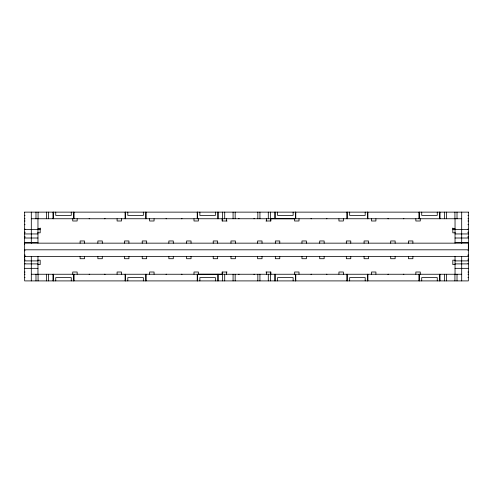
<?xml version="1.0" encoding="UTF-8"?>
<svg xmlns="http://www.w3.org/2000/svg" width="493" height="493" viewBox="0 0 493 493"><rect width="100%" height="100%" fill="white"/><g stroke="black" fill="none" stroke-linecap="round" stroke-linejoin="round"><path stroke-width="0.74" d="M24.65 257.574L24.65 256.465L25.069 256.465M24.65 250.919L24.65 249.809L468.35 249.809L468.35 243.154L24.65 243.154L24.65 244.263M24.65 212.132L468.35 212.132M24.65 215.423L25.069 215.459M467.931 215.459L468.35 215.423M24.65 218.75L25.069 218.787M31.305 218.75L461.695 218.75M467.931 218.787L468.35 218.75M24.65 221.006L25.069 221.006M227.051 221.006L222.096 220.969L222.096 218.75M265.949 221.006L270.904 220.969L270.904 218.75L294.567 218.769L294.567 220.987L299.004 220.987L299.004 218.769M467.931 221.006L468.35 221.006M24.65 224.703L25.069 224.703M467.931 224.703L468.35 224.703M37.961 228.382L40.179 228.382M452.82 228.382L455.039 228.382M24.65 229.14L25.069 229.14M467.931 229.14L468.35 229.14M24.65 229.51L40.179 229.51M452.82 229.51L468.35 229.51M24.65 232.129L25.069 232.129M467.931 232.129L468.35 232.129M24.65 232.819L25.069 232.819M37.548 232.819L40.179 232.819L40.179 228.031M455.452 232.819L452.82 232.819L452.82 228.031M467.931 232.819L468.35 232.819M24.65 233.947L37.961 233.947M455.039 233.947L468.35 233.947M24.65 236.566L25.069 236.566M467.931 236.566L468.35 236.566M24.65 237.256L25.069 237.256M467.931 237.256L468.35 237.256M24.65 238.014L37.961 238.014M455.039 238.014L468.35 238.014M24.65 242.451L37.961 242.451M455.039 242.451L468.35 242.451M24.65 250.586L25.069 250.586M467.931 250.586L468.35 250.586M24.65 255.023L25.069 255.023M467.931 255.023L468.35 255.023M24.65 255.744L25.069 255.744M467.931 255.744L468.35 255.744M24.65 256.465L468.35 256.465M24.65 259.09L25.069 259.09M467.931 259.09L468.35 259.09M24.65 260.181L25.069 260.181M37.548 260.181L40.179 260.181L40.179 264.618L37.961 264.618M455.452 260.181L452.82 260.181L452.82 264.618L455.039 264.618M467.931 260.181L468.35 260.181M24.65 260.902L37.961 260.902M455.039 260.902L468.35 260.902M24.65 263.527L25.069 263.527M467.931 263.527L468.35 263.527M24.65 263.897L37.961 263.897M455.039 263.897L468.35 263.897M24.65 268.334L37.961 268.334M455.039 268.334L468.35 268.334M24.65 272.031L25.069 272.031M227.051 272.031L222.096 272.031L222.096 274.25L198.432 274.231L198.432 272.013L193.995 272.013L193.995 274.231M265.949 272.031L270.904 272.031L270.904 274.25M467.931 272.031L468.35 272.031M24.65 274.25L25.069 274.25M31.305 274.25L461.695 274.25M467.931 274.25L468.35 274.25M24.65 277.577L25.069 277.577M467.931 277.577L468.35 277.577M468.35 212.095L468.35 280.905L24.65 280.905L24.65 212.095M461.695 212.095L461.695 243.326M461.695 256.465L461.695 280.905M457.017 212.095L457.017 218.75M457.017 274.25L457.017 280.905M455.039 218.719L455.039 243.154M455.039 256.459L455.039 274.231M454.922 212.095L454.922 218.75M454.922 274.25L454.922 280.905M446.559 212.095L446.559 218.75M446.559 274.25L446.559 280.905M444.464 212.095L444.464 218.75M444.464 274.25L444.464 280.905M439.879 212.095L439.879 218.75M439.879 274.25L439.879 280.905M439.787 212.095L439.787 218.75M439.787 274.25L439.787 280.905M437.254 212.095L437.254 215.423L421.725 215.423L421.725 212.095M437.254 280.905L437.254 277.577L421.725 277.577L421.725 280.905M420.282 218.769L420.282 220.987L415.845 220.987L415.845 218.769M420.282 274.231L420.282 272.013L415.845 272.013L415.845 274.231M419.192 212.095L419.192 218.75M419.192 274.25L419.192 280.905M419.099 212.095L419.099 218.75M419.099 274.25L419.099 280.905M412.887 243.191L412.887 240.972L408.45 240.972L408.45 243.191M412.887 256.502L412.887 258.72L408.45 258.72L408.45 256.502M395.139 243.191L395.139 240.972L390.702 240.972L390.702 243.191M395.139 256.502L395.139 258.72L390.702 258.72L390.702 256.502M375.912 218.769L375.912 220.987L371.475 220.987L371.475 218.769M375.912 274.231L375.912 272.013L371.475 272.013L371.475 274.231M368.517 243.191L368.517 240.972L364.08 240.972L364.08 243.191M368.517 256.502L368.517 258.72L364.08 258.72L364.08 256.502M367.815 212.095L367.815 218.75M367.815 274.25L367.815 280.905M367.723 212.095L367.723 218.75M367.723 274.25L367.723 280.905M365.19 212.095L365.19 215.423L349.66 215.423L349.66 212.095M365.19 280.905L365.19 277.577L349.66 277.577L349.66 280.905M350.769 243.191L350.769 240.972L346.332 240.972L346.332 243.191M350.769 256.502L350.769 258.72L346.332 258.72L346.332 256.502M347.127 212.095L347.127 218.75M347.127 274.25L347.127 280.905M347.035 212.095L347.035 218.75M347.035 274.25L347.035 280.905M343.375 218.769L343.375 220.987L338.938 220.987L338.938 218.769M343.375 274.231L343.375 272.013L338.938 272.013L338.938 274.231M324.147 243.191L324.147 240.972L319.71 240.972L319.71 243.191M324.147 256.502L324.147 258.72L319.71 258.72L319.71 256.502M306.399 243.191L306.399 240.972L301.962 240.972L301.962 243.191M306.399 256.502L306.399 258.72L301.962 258.72L301.962 256.502M299.004 274.231L299.004 272.013L294.567 272.013L294.567 274.231M295.751 212.095L295.751 218.75M295.751 274.25L295.751 280.905M295.658 212.095L295.658 218.75M295.658 274.25L295.658 280.905M293.125 212.095L293.125 215.423L277.596 215.423L277.596 212.095M293.125 280.905L293.125 277.577L277.596 277.577L277.596 280.905M279.777 243.191L279.777 240.972L275.34 240.972L275.34 243.191M279.777 256.502L279.777 258.72L275.34 258.72L275.34 256.502M275.063 212.095L275.063 218.75M275.063 274.25L275.063 280.905M274.971 212.095L274.971 218.75M274.971 274.25L274.971 280.905M270.386 212.095L270.386 221.006M270.386 272.031L270.386 280.905M268.291 212.095L268.291 218.75M268.291 274.25L268.291 280.905M266.466 218.75L266.466 220.969M266.466 272.031L266.466 274.25M262.029 243.191L262.029 240.972L257.592 240.972L257.592 243.191M262.029 256.502L262.029 258.72L257.592 258.72L257.592 256.502M259.928 212.095L259.928 218.75M259.928 274.25L259.928 280.905M257.833 212.095L257.833 218.75M257.833 274.25L257.833 280.905M235.407 243.191L235.407 240.972L230.97 240.972L230.97 243.191M235.407 256.502L235.407 258.72L230.97 258.72L230.97 256.502M235.167 212.095L235.167 218.75M235.167 274.25L235.167 280.905M233.072 212.095L233.072 218.75M233.072 274.25L233.072 280.905M226.534 218.75L226.534 220.969M226.534 272.031L226.534 274.25M224.709 212.095L224.709 218.75M224.709 274.25L224.709 280.905M222.614 212.095L222.614 221.006M222.614 272.031L222.614 280.905M218.029 212.095L218.029 218.75M218.029 274.25L218.029 280.905M217.937 212.095L217.937 218.75M217.937 274.25L217.937 280.905M217.659 243.191L217.659 240.972L213.222 240.972L213.222 243.191M217.659 256.502L217.659 258.72L213.222 258.72L213.222 256.502M215.404 212.095L215.404 215.423L199.875 215.423L199.875 212.095M215.404 280.905L215.404 277.577L199.875 277.577L199.875 280.905M198.432 218.769L198.432 220.987L193.995 220.987L193.995 218.769M197.342 212.095L197.342 218.75M197.342 274.25L197.342 280.905M197.249 212.095L197.249 218.75M197.249 274.25L197.249 280.905M191.037 243.191L191.037 240.972L186.6 240.972L186.6 243.191M191.037 256.502L191.037 258.72L186.6 258.72L186.6 256.502M173.289 243.191L173.289 240.972L168.852 240.972L168.852 243.191M173.289 256.502L173.289 258.72L168.852 258.72L168.852 256.502M154.062 218.769L154.062 220.987L149.625 220.987L149.625 218.769M154.062 274.231L154.062 272.013L149.625 272.013L149.625 274.231M146.667 243.191L146.667 240.972L142.231 240.972L142.231 243.191M146.667 256.502L146.667 258.72L142.231 258.72L142.231 256.502M145.965 212.095L145.965 218.75M145.965 274.25L145.965 280.905M145.873 212.095L145.873 218.75M145.873 274.25L145.873 280.905M143.34 212.095L143.34 215.423L127.81 215.423L127.81 212.095M143.34 280.905L143.34 277.577L127.81 277.577L127.81 280.905M128.919 243.191L128.919 240.972L124.482 240.972L124.482 243.191M128.919 256.502L128.919 258.72L124.482 258.72L124.482 256.502M125.277 212.095L125.277 218.75M125.277 274.25L125.277 280.905M125.185 212.095L125.185 218.75M125.185 274.25L125.185 280.905M121.524 218.769L121.524 220.987L117.087 220.987L117.087 218.769M121.524 274.231L121.524 272.013L117.087 272.013L117.087 274.231M102.297 243.191L102.297 240.972L97.861 240.972L97.861 243.191M102.297 256.502L102.297 258.72L97.861 258.72L97.861 256.502M84.549 243.191L84.549 240.972L80.112 240.972L80.112 243.191M84.549 256.502L84.549 258.72L80.112 258.72L80.112 256.502M77.154 218.769L77.154 220.987L72.718 220.987L72.718 218.769M77.154 274.231L77.154 272.013L72.718 272.013L72.718 274.231M73.901 212.095L73.901 218.75M73.901 274.25L73.901 280.905M73.808 212.095L73.808 218.75M73.808 274.25L73.808 280.905M71.275 212.095L71.275 215.423L55.746 215.423L55.746 212.095M71.275 280.905L71.275 277.577L55.746 277.577L55.746 280.905M53.213 212.095L53.213 218.75M53.213 274.25L53.213 280.905M53.121 212.095L53.121 218.75M53.121 274.25L53.121 280.905M48.536 212.095L48.536 218.75M48.536 274.25L48.536 280.905M46.441 212.095L46.441 218.75M46.441 274.25L46.441 280.905M38.078 212.095L38.078 218.75M38.078 274.25L38.078 280.905M37.961 218.719L37.961 243.154M37.961 256.459L37.961 274.231M35.983 212.095L35.983 218.75M35.983 274.25L35.983 280.905M31.305 212.095L31.305 243.326M31.305 256.465L31.305 280.905M238.495 274.367A1.664 1.664 0 0 1 239.105 274.25M253.895 274.25A1.664 1.664 0 0 1 254.505 274.367M239.105 218.75A1.664 1.664 0 0 1 238.495 218.633M254.505 218.633A1.664 1.664 0 0 1 253.895 218.75M89.726 218.769A1.664 1.664 0 0 1 89.116 218.652M105.126 218.652A1.664 1.664 0 0 1 104.516 218.769M166.634 218.769A1.664 1.664 0 0 1 166.024 218.652M182.034 218.652A1.664 1.664 0 0 1 181.424 218.769M311.576 218.769A1.664 1.664 0 0 1 310.966 218.652M326.976 218.652A1.664 1.664 0 0 1 326.366 218.769M388.484 218.769A1.664 1.664 0 0 1 387.874 218.652M403.884 218.652A1.664 1.664 0 0 1 403.274 218.769M104.516 274.231A1.664 1.664 0 0 1 105.126 274.348M89.116 274.348A1.664 1.664 0 0 1 89.726 274.231M181.424 274.231A1.664 1.664 0 0 1 182.034 274.348M166.024 274.348A1.664 1.664 0 0 1 166.634 274.231M326.366 274.231A1.664 1.664 0 0 1 326.976 274.348M310.966 274.348A1.664 1.664 0 0 1 311.576 274.231M403.274 274.231A1.664 1.664 0 0 1 403.884 274.348M387.874 274.348A1.664 1.664 0 0 1 388.484 274.231"/></g></svg>
